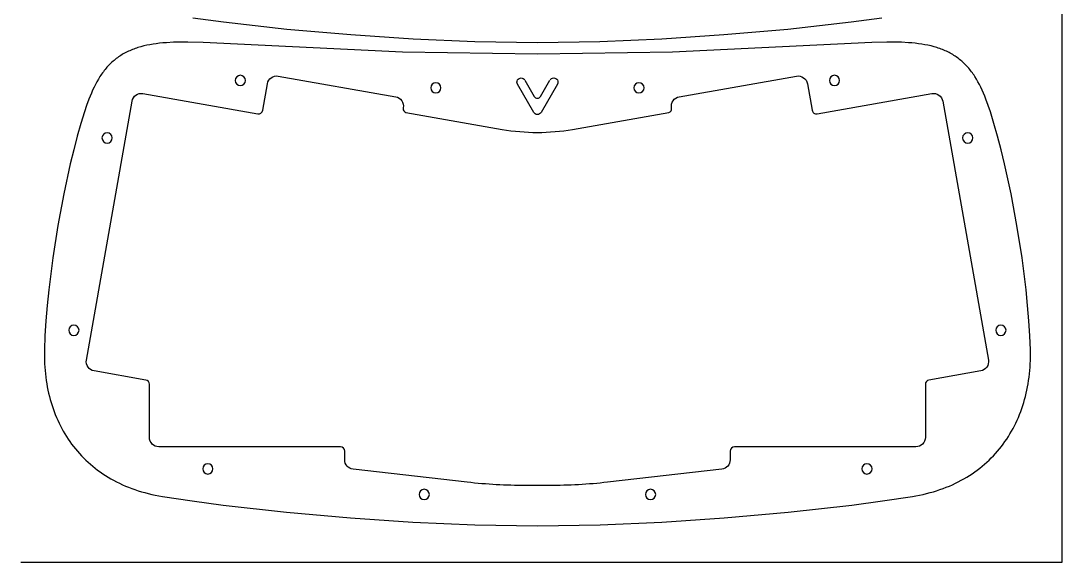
# Model space of a CAD drawing. Extents: x -770 to 754, y -86 to 233.
# Drawn here: x 449.5 to 754.3, y -86.3 to 72.2 of the extents above; entities that cross this region are included whole.
import ezdxf

# ---------------------------------------------------------------- set-up
doc = ezdxf.new("R2010")
doc.units = 0
for name, color, linetype in [('2D_ACR_PLOT$CUT1', 4, 'CONTINUOUS'), ('2D_ACR_PLOT$CUT2', 3, 'CONTINUOUS'), ('2D_ACR_PLOT$NOPRINT', 200, 'CONTINUOUS')]:
    doc.layers.add(name, color=color, linetype=linetype)

msp = doc.modelspace()

# ---------------------------------------------------------------- linework, layer by layer
at = {"layer": '2D_ACR_PLOT$CUT1'}
for p, q in [((597, 54.91, 19.2), (599.78, 50.09, 19.2)), ((601.58, 50.09, 19.2), (604.36, 54.91, 19.2)), ((599.6, 45.41, 19.2), (594.84, 53.66, 19.2)), ((606.53, 53.66, 19.2), (601.76, 45.41, 19.2))]:
    msp.add_line(p, q, dxfattribs=at)
at = {"layer": '2D_ACR_PLOT$CUT1', "extrusion": (-7.10543e-15, 0, -1)}
for centre in [(-513.73, 54.79, -19.2), (-687.63, 54.79, -19.2), (-570.96, 52.61, -19.2), (-630.41, 52.61, -19.2)]:
    msp.add_circle(centre, 1.5, dxfattribs=at)
at = {"layer": '2D_ACR_PLOT$CUT1', "extrusion": (0, 0, -1)}
for centre in [(-474.73, 37.93, -19.2), (-726.63, 37.93, -19.2), (-465.02, -18.39, -19.2), (-736.34, -18.39, -19.2), (-504.22, -58.98, -19.2), (-697.14, -58.98, -19.2), (-567.55, -66.45, -19.2), (-633.81, -66.45, -19.2)]:
    msp.add_circle(centre, 1.5, dxfattribs=at)
for centre, start, end in [((-595.92, 54.29, -19.2), 330, 150), ((-605.45, 54.29, -19.2), 30, 210)]:
    msp.add_arc(centre, 1.25, start, end, dxfattribs=at)
at = {"layer": '2D_ACR_PLOT$CUT1'}
msp.add_arc((600.68, 50.61, 19.2), 1.04, 210, 330, dxfattribs=at)
at = {"layer": '2D_ACR_PLOT$CUT1', "extrusion": (3.22362e-26, -5.68434e-15, -1)}
msp.add_arc((-600.68, 46.04, -19.2), 1.25, 210, 330, dxfattribs=at)
at = {"layer": '2D_ACR_PLOT$CUT2'}
for p, q in [((499.86, 73.13, 22.2), (508.83, 71.92, 22.2)), ((508.83, 71.92, 22.2), (527.36, 69.84, 22.2)), ((674, 69.84, 22.2), (692.53, 71.92, 22.2)), ((692.53, 71.92, 22.2), (701.5, 73.13, 22.2)), ((527.36, 69.84, 22.2), (546.09, 68.2, 22.2)), ((546.09, 68.2, 22.2), (564.31, 66.98, 22.2)), ((637.06, 66.98, 22.2), (655.27, 68.2, 22.2)), ((655.27, 68.2, 22.2), (674, 69.84, 22.2)), ((482.93, 64.11, 19.2), (482.52, 63.97, 19.2)), ((483.34, 64.25, 19.2), (482.93, 64.11, 19.2)), ((483.76, 64.39, 19.2), (483.34, 64.25, 19.2)), ((484.6, 64.64, 19.2), (483.76, 64.39, 19.2)), ((485.47, 64.87, 19.2), (484.6, 64.64, 19.2)), ((486.36, 65.07, 19.2), (485.47, 64.87, 19.2)), ((487.27, 65.25, 19.2), (486.36, 65.07, 19.2)), ((488.19, 65.41, 19.2), (487.27, 65.25, 19.2)), ((489.14, 65.55, 19.2), (488.19, 65.41, 19.2)), ((490.1, 65.66, 19.2), (489.14, 65.55, 19.2)), ((491.08, 65.76, 19.2), (490.1, 65.66, 19.2)), ((492.08, 65.84, 19.2), (491.08, 65.76, 19.2)), ((494.12, 65.95, 19.2), (492.08, 65.84, 19.2)), ((496.22, 66, 19.2), (494.12, 65.95, 19.2)), ((498.38, 66, 19.2), (496.22, 66, 19.2)), ((502.83, 65.87, 19.2), (498.38, 66, 19.2)), ((561.17, 63.08, 19.2), (502.83, 65.87, 19.2)), ((564.31, 66.98, 22.2), (582.37, 66.16, 22.2)), ((582.37, 66.16, 22.2), (600.68, 65.86, 22.2)), ((600.68, 65.86, 22.2), (619, 66.16, 22.2)), ((619, 66.16, 22.2), (637.06, 66.98, 22.2)), ((698.53, 65.87, 19.2), (640.19, 63.08, 19.2)), ((702.98, 66, 19.2), (698.53, 65.87, 19.2)), ((705.14, 66, 19.2), (702.98, 66, 19.2)), ((707.24, 65.95, 19.2), (705.14, 66, 19.2)), ((709.29, 65.84, 19.2), (707.24, 65.95, 19.2)), ((710.28, 65.76, 19.2), (709.29, 65.84, 19.2)), ((711.26, 65.66, 19.2), (710.28, 65.76, 19.2)), ((712.23, 65.55, 19.2), (711.26, 65.66, 19.2)), ((713.17, 65.41, 19.2), (712.23, 65.55, 19.2)), ((714.1, 65.25, 19.2), (713.17, 65.41, 19.2)), ((715, 65.07, 19.2), (714.1, 65.25, 19.2)), ((715.89, 64.87, 19.2), (715, 65.07, 19.2)), ((716.76, 64.64, 19.2), (715.89, 64.87, 19.2)), ((717.61, 64.39, 19.2), (716.76, 64.64, 19.2)), ((718.02, 64.25, 19.2), (717.61, 64.39, 19.2)), ((718.43, 64.11, 19.2), (718.02, 64.25, 19.2)), ((718.84, 63.97, 19.2), (718.43, 64.11, 19.2)), ((477.42, 61.18, 19.2), (477.09, 60.93, 19.2)), ((477.74, 61.43, 19.2), (477.42, 61.18, 19.2)), ((478.08, 61.66, 19.2), (477.74, 61.43, 19.2)), ((478.42, 61.89, 19.2), (478.08, 61.66, 19.2)), ((478.76, 62.12, 19.2), (478.42, 61.89, 19.2)), ((479.12, 62.33, 19.2), (478.76, 62.12, 19.2)), ((479.47, 62.54, 19.2), (479.12, 62.33, 19.2)), ((479.84, 62.74, 19.2), (479.47, 62.54, 19.2)), ((480.2, 62.94, 19.2), (479.84, 62.74, 19.2)), ((480.58, 63.13, 19.2), (480.2, 62.94, 19.2)), ((480.95, 63.31, 19.2), (480.58, 63.13, 19.2)), ((481.34, 63.48, 19.2), (480.95, 63.31, 19.2)), ((481.73, 63.65, 19.2), (481.34, 63.48, 19.2)), ((482.12, 63.81, 19.2), (481.73, 63.65, 19.2)), ((482.52, 63.97, 19.2), (482.12, 63.81, 19.2)), ((600.68, 62.52, 19.2), (561.17, 63.08, 19.2)), ((640.19, 63.08, 19.2), (600.68, 62.52, 19.2)), ((719.24, 63.81, 19.2), (718.84, 63.97, 19.2)), ((719.64, 63.65, 19.2), (719.24, 63.81, 19.2)), ((720.03, 63.48, 19.2), (719.64, 63.65, 19.2)), ((720.41, 63.31, 19.2), (720.03, 63.48, 19.2)), ((720.79, 63.13, 19.2), (720.41, 63.31, 19.2)), ((721.16, 62.94, 19.2), (720.79, 63.13, 19.2)), ((721.53, 62.74, 19.2), (721.16, 62.94, 19.2)), ((721.89, 62.54, 19.2), (721.53, 62.74, 19.2)), ((722.25, 62.33, 19.2), (721.89, 62.54, 19.2)), ((722.6, 62.12, 19.2), (722.25, 62.33, 19.2)), ((722.94, 61.89, 19.2), (722.6, 62.12, 19.2)), ((723.29, 61.66, 19.2), (722.94, 61.89, 19.2)), ((723.62, 61.43, 19.2), (723.29, 61.66, 19.2)), ((723.95, 61.18, 19.2), (723.62, 61.43, 19.2)), ((724.27, 60.93, 19.2), (723.95, 61.18, 19.2)), ((474.15, 58.02, 19.2), (473.89, 57.69, 19.2)), ((474.42, 58.34, 19.2), (474.15, 58.02, 19.2)), ((474.7, 58.66, 19.2), (474.42, 58.34, 19.2)), ((474.98, 58.97, 19.2), (474.7, 58.66, 19.2)), ((475.26, 59.27, 19.2), (474.98, 58.97, 19.2)), ((475.56, 59.56, 19.2), (475.26, 59.27, 19.2)), ((475.85, 59.85, 19.2), (475.56, 59.56, 19.2)), ((476.15, 60.13, 19.2), (475.85, 59.85, 19.2)), ((476.46, 60.4, 19.2), (476.15, 60.13, 19.2)), ((476.77, 60.67, 19.2), (476.46, 60.4, 19.2)), ((477.09, 60.93, 19.2), (476.77, 60.67, 19.2)), ((724.59, 60.67, 19.2), (724.27, 60.93, 19.2)), ((724.9, 60.4, 19.2), (724.59, 60.67, 19.2)), ((725.21, 60.13, 19.2), (724.9, 60.4, 19.2)), ((725.51, 59.85, 19.2), (725.21, 60.13, 19.2)), ((725.81, 59.56, 19.2), (725.51, 59.85, 19.2)), ((726.1, 59.27, 19.2), (725.81, 59.56, 19.2)), ((726.38, 58.97, 19.2), (726.1, 59.27, 19.2)), ((726.66, 58.66, 19.2), (726.38, 58.97, 19.2)), ((726.94, 58.34, 19.2), (726.66, 58.66, 19.2)), ((727.21, 58.02, 19.2), (726.94, 58.34, 19.2)), ((727.47, 57.69, 19.2), (727.21, 58.02, 19.2)), ((472.18, 55.18, 19.2), (471.73, 54.41, 19.2)), ((472.64, 55.93, 19.2), (472.18, 55.18, 19.2)), ((472.88, 56.3, 19.2), (472.64, 55.93, 19.2)), ((473.13, 56.65, 19.2), (472.88, 56.3, 19.2)), ((473.38, 57, 19.2), (473.13, 56.65, 19.2)), ((473.63, 57.35, 19.2), (473.38, 57, 19.2)), ((473.89, 57.69, 19.2), (473.63, 57.35, 19.2)), ((524.83, 56.05, 19.2), (559.2, 49.99, 19.2)), ((642.17, 49.99, 19.2), (676.54, 56.05, 19.2)), ((727.73, 57.35, 19.2), (727.47, 57.69, 19.2)), ((727.99, 57, 19.2), (727.73, 57.35, 19.2)), ((728.24, 56.65, 19.2), (727.99, 57, 19.2)), ((728.48, 56.3, 19.2), (728.24, 56.65, 19.2)), ((728.72, 55.93, 19.2), (728.48, 56.3, 19.2)), ((729.18, 55.18, 19.2), (728.72, 55.93, 19.2)), ((729.63, 54.41, 19.2), (729.18, 55.18, 19.2)), ((470.5, 51.95, 19.2), (470.12, 51.08, 19.2)), ((470.9, 52.79, 19.2), (470.5, 51.95, 19.2)), ((471.31, 53.61, 19.2), (470.9, 52.79, 19.2)), ((471.73, 54.41, 19.2), (471.31, 53.61, 19.2)), ((520.27, 46.03, 19.2), (521.64, 53.82, 19.2)), ((679.72, 53.82, 19.2), (681.09, 46.03, 19.2)), ((730.06, 53.61, 19.2), (729.63, 54.41, 19.2)), ((730.47, 52.79, 19.2), (730.06, 53.61, 19.2)), ((730.86, 51.95, 19.2), (730.47, 52.79, 19.2)), ((731.24, 51.08, 19.2), (730.86, 51.95, 19.2)), ((469.41, 49.3, 19.2), (468.73, 47.46, 19.2)), ((469.76, 50.2, 19.2), (469.41, 49.3, 19.2)), ((470.12, 51.08, 19.2), (469.76, 50.2, 19.2)), ((485.24, 50.94, 19.2), (518.82, 45.02, 19.2)), ((682.54, 45.02, 19.2), (716.13, 50.94, 19.2)), ((731.61, 50.2, 19.2), (731.24, 51.08, 19.2)), ((731.96, 49.3, 19.2), (731.61, 50.2, 19.2)), ((732.63, 47.46, 19.2), (731.96, 49.3, 19.2)), ((468.73, 47.46, 19.2), (468.1, 45.57, 19.2)), ((468.69, -27.09, 19.2), (482.05, 48.71, 19.2)), ((561.43, 46.81, 19.2), (561.39, 46.59, 19.2)), ((639.97, 46.59, 19.2), (639.94, 46.81, 19.2)), ((719.31, 48.71, 19.2), (732.68, -27.09, 19.2)), ((733.26, 45.57, 19.2), (732.63, 47.46, 19.2)), ((468.1, 45.57, 19.2), (467.04, 42.14, 19.2)), ((562.2, 45.43, 19.2), (590.39, 40.46, 19.2)), ((610.97, 40.46, 19.2), (639.16, 45.43, 19.2)), ((734.32, 42.14, 19.2), (733.26, 45.57, 19.2)), ((467.04, 42.14, 19.2), (466, 38.44, 19.2)), ((735.37, 38.44, 19.2), (734.32, 42.14, 19.2)), ((466, 38.44, 19.2), (464.97, 34.5, 19.2)), ((736.4, 34.5, 19.2), (735.37, 38.44, 19.2)), ((464.97, 34.5, 19.2), (463.96, 30.34, 19.2)), ((737.4, 30.34, 19.2), (736.4, 34.5, 19.2)), ((463.96, 30.34, 19.2), (462.06, 21.54, 19.2)), ((739.31, 21.54, 19.2), (737.4, 30.34, 19.2)), ((462.06, 21.54, 19.2), (460.33, 12.28, 19.2)), ((741.03, 12.28, 19.2), (739.31, 21.54, 19.2)), ((460.33, 12.28, 19.2), (458.85, 2.83, 19.2)), ((742.52, 2.83, 19.2), (741.03, 12.28, 19.2)), ((458.85, 2.83, 19.2), (457.66, -6.56, 19.2)), ((743.71, -6.56, 19.2), (742.52, 2.83, 19.2)), ((457.66, -6.56, 19.2), (457.19, -11.15, 19.2)), ((744.17, -11.15, 19.2), (743.71, -6.56, 19.2)), ((457.19, -11.15, 19.2), (456.82, -15.64, 19.2)), ((744.54, -15.64, 19.2), (744.17, -11.15, 19.2)), ((456.82, -15.64, 19.2), (456.55, -19.97, 19.2)), ((744.81, -19.97, 19.2), (744.54, -15.64, 19.2)), ((456.55, -19.97, 19.2), (456.39, -24.14, 19.2)), ((744.97, -24.14, 19.2), (744.81, -19.97, 19.2)), ((456.39, -24.14, 19.2), (456.37, -25.16, 19.2)), ((744.99, -25.16, 19.2), (744.97, -24.14, 19.2)), ((456.37, -25.16, 19.2), (456.38, -26.18, 19.2)), ((456.38, -26.18, 19.2), (456.4, -27.19, 19.2)), ((456.4, -27.19, 19.2), (456.44, -28.19, 19.2)), ((744.93, -28.19, 19.2), (744.97, -27.19, 19.2)), ((744.97, -27.19, 19.2), (744.99, -26.18, 19.2)), ((744.99, -26.18, 19.2), (744.99, -25.16, 19.2)), ((456.44, -28.19, 19.2), (456.49, -29.18, 19.2)), ((456.49, -29.18, 19.2), (456.57, -30.17, 19.2)), ((456.57, -30.17, 19.2), (456.67, -31.14, 19.2)), ((486.09, -32.95, 19.2), (470.92, -30.27, 19.2)), ((730.44, -30.27, 19.2), (715.28, -32.95, 19.2)), ((744.7, -31.14, 19.2), (744.79, -30.17, 19.2)), ((744.79, -30.17, 19.2), (744.87, -29.18, 19.2)), ((744.87, -29.18, 19.2), (744.93, -28.19, 19.2)), ((456.67, -31.14, 19.2), (456.78, -32.11, 19.2)), ((456.78, -32.11, 19.2), (456.91, -33.08, 19.2)), ((456.91, -33.08, 19.2), (457.06, -34.03, 19.2)), ((744.3, -34.03, 19.2), (744.45, -33.08, 19.2)), ((744.45, -33.08, 19.2), (744.59, -32.11, 19.2)), ((744.59, -32.11, 19.2), (744.7, -31.14, 19.2)), ((457.06, -34.03, 19.2), (457.23, -34.97, 19.2)), ((457.23, -34.97, 19.2), (457.42, -35.91, 19.2)), ((457.42, -35.91, 19.2), (457.62, -36.84, 19.2)), ((487.12, -49.74, 19.2), (487.12, -34.18, 19.2)), ((714.24, -34.18, 19.2), (714.24, -49.74, 19.2)), ((743.74, -36.84, 19.2), (743.95, -35.91, 19.2)), ((743.95, -35.91, 19.2), (744.13, -34.97, 19.2)), ((744.13, -34.97, 19.2), (744.3, -34.03, 19.2)), ((457.62, -36.84, 19.2), (457.84, -37.75, 19.2)), ((457.84, -37.75, 19.2), (458.08, -38.66, 19.2)), ((458.08, -38.66, 19.2), (458.34, -39.56, 19.2)), ((458.34, -39.56, 19.2), (458.62, -40.44, 19.2)), ((742.74, -40.44, 19.2), (743.02, -39.56, 19.2)), ((743.02, -39.56, 19.2), (743.28, -38.66, 19.2)), ((743.28, -38.66, 19.2), (743.52, -37.75, 19.2)), ((743.52, -37.75, 19.2), (743.74, -36.84, 19.2)), ((458.62, -40.44, 19.2), (458.92, -41.32, 19.2)), ((458.92, -41.32, 19.2), (459.23, -42.19, 19.2)), ((459.23, -42.19, 19.2), (459.56, -43.04, 19.2)), ((741.8, -43.04, 19.2), (742.14, -42.19, 19.2)), ((742.14, -42.19, 19.2), (742.45, -41.32, 19.2)), ((742.45, -41.32, 19.2), (742.74, -40.44, 19.2)), ((459.56, -43.04, 19.2), (459.91, -43.89, 19.2)), ((459.91, -43.89, 19.2), (460.27, -44.72, 19.2)), ((460.27, -44.72, 19.2), (460.66, -45.55, 19.2)), ((460.66, -45.55, 19.2), (461.06, -46.36, 19.2)), ((740.31, -46.36, 19.2), (740.71, -45.55, 19.2)), ((740.71, -45.55, 19.2), (741.09, -44.72, 19.2)), ((741.09, -44.72, 19.2), (741.46, -43.89, 19.2)), ((741.46, -43.89, 19.2), (741.8, -43.04, 19.2)), ((461.06, -46.36, 19.2), (461.48, -47.16, 19.2)), ((461.48, -47.16, 19.2), (461.91, -47.95, 19.2)), ((461.91, -47.95, 19.2), (462.37, -48.72, 19.2)), ((462.37, -48.72, 19.2), (462.84, -49.49, 19.2)), ((738.53, -49.49, 19.2), (739, -48.72, 19.2)), ((739, -48.72, 19.2), (739.45, -47.95, 19.2)), ((739.45, -47.95, 19.2), (739.89, -47.16, 19.2)), ((739.89, -47.16, 19.2), (740.31, -46.36, 19.2)), ((462.84, -49.49, 19.2), (463.33, -50.24, 19.2)), ((463.33, -50.24, 19.2), (463.83, -50.98, 19.2)), ((463.83, -50.98, 19.2), (464.36, -51.7, 19.2)), ((464.36, -51.7, 19.2), (464.9, -52.41, 19.2)), ((736.47, -52.41, 19.2), (737.01, -51.7, 19.2)), ((737.01, -51.7, 19.2), (737.53, -50.98, 19.2)), ((737.53, -50.98, 19.2), (738.04, -50.24, 19.2)), ((738.04, -50.24, 19.2), (738.53, -49.49, 19.2)), ((464.9, -52.41, 19.2), (465.45, -53.11, 19.2)), ((465.45, -53.11, 19.2), (466.03, -53.8, 19.2)), ((466.03, -53.8, 19.2), (466.62, -54.47, 19.2)), ((466.62, -54.47, 19.2), (467.23, -55.13, 19.2)), ((543.02, -52.49, 19.2), (489.87, -52.49, 19.2)), ((544.27, -56.34, 19.2), (544.27, -53.74, 19.2)), ((657.09, -53.74, 19.2), (657.09, -56.34, 19.2)), ((711.49, -52.49, 19.2), (658.34, -52.49, 19.2)), ((734.14, -55.13, 19.2), (734.75, -54.47, 19.2)), ((734.75, -54.47, 19.2), (735.34, -53.8, 19.2)), ((735.34, -53.8, 19.2), (735.91, -53.11, 19.2)), ((735.91, -53.11, 19.2), (736.47, -52.41, 19.2)), ((467.23, -55.13, 19.2), (467.85, -55.77, 19.2)), ((467.85, -55.77, 19.2), (468.49, -56.4, 19.2)), ((468.49, -56.4, 19.2), (469.15, -57.02, 19.2)), ((469.15, -57.02, 19.2), (469.83, -57.62, 19.2)), ((469.83, -57.62, 19.2), (470.52, -58.2, 19.2)), ((730.84, -58.2, 19.2), (731.54, -57.62, 19.2)), ((731.54, -57.62, 19.2), (732.21, -57.02, 19.2)), ((732.21, -57.02, 19.2), (732.87, -56.4, 19.2)), ((732.87, -56.4, 19.2), (733.51, -55.77, 19.2)), ((733.51, -55.77, 19.2), (734.14, -55.13, 19.2)), ((470.52, -58.2, 19.2), (471.23, -58.77, 19.2)), ((471.23, -58.77, 19.2), (471.96, -59.33, 19.2)), ((471.96, -59.33, 19.2), (472.7, -59.86, 19.2)), ((472.7, -59.86, 19.2), (473.46, -60.39, 19.2)), ((473.46, -60.39, 19.2), (474.23, -60.89, 19.2)), ((474.23, -60.89, 19.2), (475.02, -61.39, 19.2)), ((580.16, -62.87, 19.2), (546.71, -59.07, 19.2)), ((654.65, -59.07, 19.2), (621.21, -62.87, 19.2)), ((726.34, -61.39, 19.2), (727.13, -60.89, 19.2)), ((727.13, -60.89, 19.2), (727.91, -60.39, 19.2)), ((727.91, -60.39, 19.2), (728.67, -59.86, 19.2)), ((728.67, -59.86, 19.2), (729.41, -59.33, 19.2)), ((729.41, -59.33, 19.2), (730.13, -58.77, 19.2)), ((730.13, -58.77, 19.2), (730.84, -58.2, 19.2)), ((475.02, -61.39, 19.2), (475.83, -61.86, 19.2)), ((475.83, -61.86, 19.2), (476.65, -62.32, 19.2)), ((476.65, -62.32, 19.2), (477.49, -62.76, 19.2)), ((477.49, -62.76, 19.2), (478.35, -63.18, 19.2)), ((478.35, -63.18, 19.2), (479.22, -63.59, 19.2)), ((479.22, -63.59, 19.2), (480.11, -63.98, 19.2)), ((480.11, -63.98, 19.2), (481.02, -64.35, 19.2)), ((604.19, -63.84, 19.2), (597.18, -63.84, 19.2)), ((720.35, -64.35, 19.2), (721.25, -63.98, 19.2)), ((721.25, -63.98, 19.2), (722.14, -63.59, 19.2)), ((722.14, -63.59, 19.2), (723.01, -63.18, 19.2)), ((723.01, -63.18, 19.2), (723.87, -62.76, 19.2)), ((723.87, -62.76, 19.2), (724.71, -62.32, 19.2)), ((724.71, -62.32, 19.2), (725.53, -61.86, 19.2)), ((725.53, -61.86, 19.2), (726.34, -61.39, 19.2)), ((481.02, -64.35, 19.2), (481.94, -64.7, 19.2)), ((481.94, -64.7, 19.2), (482.87, -65.04, 19.2)), ((482.87, -65.04, 19.2), (483.83, -65.35, 19.2)), ((483.83, -65.35, 19.2), (484.79, -65.65, 19.2)), ((484.79, -65.65, 19.2), (485.78, -65.93, 19.2)), ((485.78, -65.93, 19.2), (486.78, -66.19, 19.2)), ((486.78, -66.19, 19.2), (487.79, -66.44, 19.2)), ((487.79, -66.44, 19.2), (488.82, -66.66, 19.2)), ((488.82, -66.66, 19.2), (489.87, -66.86, 19.2)), ((489.87, -66.86, 19.2), (490.93, -67.04, 19.2)), ((490.93, -67.04, 19.2), (499.66, -68.37, 19.2)), ((701.7, -68.37, 19.2), (710.43, -67.04, 19.2)), ((710.43, -67.04, 19.2), (711.49, -66.86, 19.2)), ((711.49, -66.86, 19.2), (712.54, -66.66, 19.2)), ((712.54, -66.66, 19.2), (713.57, -66.44, 19.2)), ((713.57, -66.44, 19.2), (714.59, -66.19, 19.2)), ((714.59, -66.19, 19.2), (715.59, -65.93, 19.2)), ((715.59, -65.93, 19.2), (716.57, -65.65, 19.2)), ((716.57, -65.65, 19.2), (717.54, -65.35, 19.2)), ((717.54, -65.35, 19.2), (718.49, -65.04, 19.2)), ((718.49, -65.04, 19.2), (719.43, -64.7, 19.2)), ((719.43, -64.7, 19.2), (720.35, -64.35, 19.2)), ((499.66, -68.37, 19.2), (508.69, -69.58, 19.2)), ((508.69, -69.58, 19.2), (527.28, -71.66, 19.2)), ((674.09, -71.66, 19.2), (692.68, -69.58, 19.2)), ((692.68, -69.58, 19.2), (701.7, -68.37, 19.2)), ((527.28, -71.66, 19.2), (546.02, -73.31, 19.2)), ((655.34, -73.31, 19.2), (674.09, -71.66, 19.2)), ((546.02, -73.31, 19.2), (564.24, -74.53, 19.2)), ((564.24, -74.53, 19.2), (582.33, -75.35, 19.2)), ((582.33, -75.35, 19.2), (600.68, -75.65, 19.2)), ((600.68, -75.65, 19.2), (619.03, -75.35, 19.2)), ((619.03, -75.35, 19.2), (637.12, -74.53, 19.2)), ((637.12, -74.53, 19.2), (655.34, -73.31, 19.2))]:
    msp.add_line(p, q, dxfattribs=at)
at = {"layer": '2D_ACR_PLOT$CUT2', "extrusion": (2.52994e-15, -3.61321e-15, -1)}
msp.add_arc((-524.35, 53.34, -19.2), 2.75, 10.001, 100.0002, dxfattribs=at)
at = {"layer": '2D_ACR_PLOT$CUT2', "extrusion": (0, 0, -1)}
for centre, start, end in [((-677.01, 53.34, -19.2), 79.9998, 170.0008), ((-558.72, 47.28, -19.2), 100.0002, 190.0004), ((-642.64, 47.28, -19.2), 349.9996, 79.9998), ((-716.6, 48.23, -19.2), 80, 170.0008), ((-711.49, -49.74, -19.2), 180, 270)]:
    msp.add_arc(centre, 2.75, start, end, dxfattribs=at)
at = {"layer": '2D_ACR_PLOT$CUT2', "extrusion": (2.52997e-15, -3.61315e-15, -1)}
msp.add_arc((-484.76, 48.23, -19.2), 2.75, 10.0001, 99.9996, dxfattribs=at)
at = {"layer": '2D_ACR_PLOT$CUT2'}
for centre, radius, start, end in [((519.04, 46.25, 19.2), 1.25, 260.0004, 349.999), ((562.38, 46.42, 19.2), 1, 169.9996, 259.9996), ((638.99, 46.42, 19.2), 1, 280.0003, 10.0004), ((682.33, 46.25, 19.2), 1.25, 189.9992, 280), ((600.68, 98.81, 19.2), 59.25, 259.9996, 280.0003), ((485.87, -34.18, 19.2), 1.25, 0, 79.9998), ((715.49, -34.18, 19.2), 1.25, 100.0004, 180), ((543.02, -53.74, 19.2), 1.25, 0, 90), ((658.34, -53.74, 19.2), 1.25, 90, 180)]:
    msp.add_arc(centre, radius, start, end, dxfattribs=at)
at = {"layer": '2D_ACR_PLOT$CUT2', "extrusion": (-3.61314e-15, -2.52993e-15, -1)}
msp.add_arc((-471.4, -27.57, -19.2), 2.75, 280.0002, 10.0001, dxfattribs=at)
at = {"layer": '2D_ACR_PLOT$CUT2', "extrusion": (-3.6132e-15, 2.53001e-15, -1)}
msp.add_arc((-729.97, -27.57, -19.2), 2.75, 170.0008, 259.9996, dxfattribs=at)
at = {"layer": '2D_ACR_PLOT$CUT2', "extrusion": (6.23783e-15, 6.23783e-15, -1)}
msp.add_arc((-489.87, -49.74, -19.2), 2.75, 270, 0, dxfattribs=at)
at = {"layer": '2D_ACR_PLOT$CUT2', "extrusion": (3.79354e-15, 3.38685e-15, -1)}
msp.add_arc((-547.02, -56.34, -19.2), 2.75, 276.4836, 0, dxfattribs=at)
at = {"layer": '2D_ACR_PLOT$CUT2', "extrusion": (3.79354e-15, -3.38685e-15, -1)}
msp.add_arc((-654.34, -56.34, -19.2), 2.75, 180, 263.5164, dxfattribs=at)
at = {"layer": '2D_ACR_PLOT$CUT2', "extrusion": (3.33132e-15, 5.88156e-14, -1)}
msp.add_arc((-597.18, 86.91, -19.2), 150.75, 270, 276.4836, dxfattribs=at)
at = {"layer": '2D_ACR_PLOT$CUT2', "extrusion": (-1.66566e-15, 2.94078e-14, -1)}
msp.add_arc((-604.19, 86.91, -19.2), 150.75, 263.5164, 270, dxfattribs=at)
at = {"layer": '2D_ACR_PLOT$NOPRINT'}
for p, q in [((754.28, -86.29), (754.28, 218.51)), ((449.48, -86.29), (754.28, -86.29))]:
    msp.add_line(p, q, dxfattribs=at)

doc.saveas('drawing.dxf')
